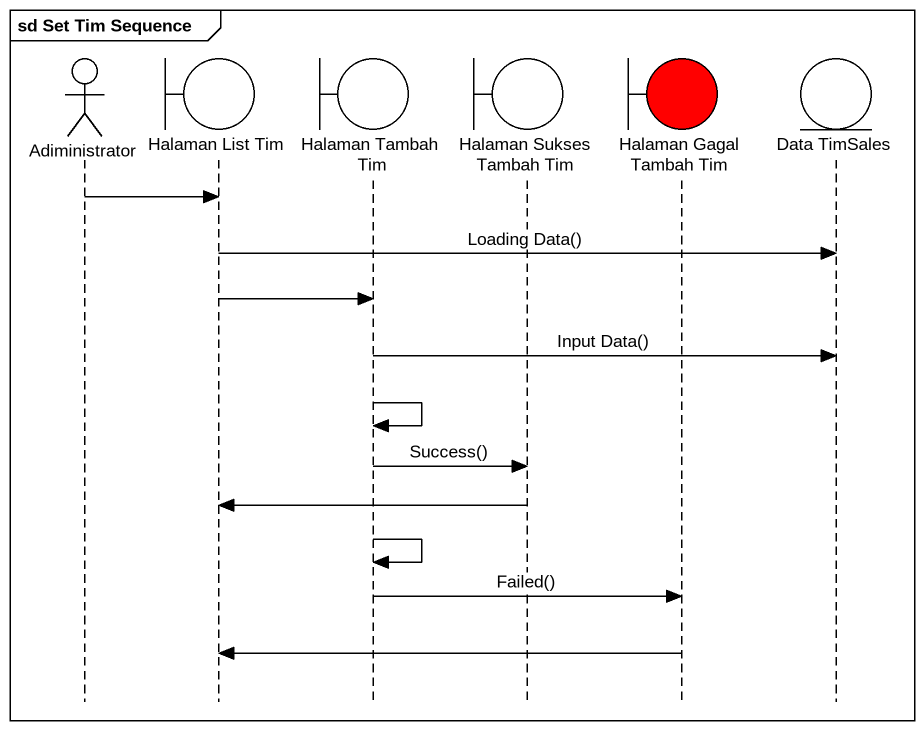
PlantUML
@startuml
mainframe sd Set Tim Sequence
hide footbox
actor Adiministrator
boundary "Halaman List Tim" as Halaman_List_Tim
boundary "Halaman Tambah Tim" as Halaman_Tambah_Tim
boundary "Halaman Sukses Tambah Tim" as Halaman_Sukses_Tambah_Tim
boundary "Halaman Gagal Tambah Tim" as Halaman_Gagal_Tambah_Tim #FF0000
entity "Data TimSales" as Data_TimSales

Adiministrator -> Halaman_List_Tim
Halaman_List_Tim -> Data_TimSales : Loading Data()
Halaman_List_Tim -> Halaman_Tambah_Tim
Halaman_Tambah_Tim -> Data_TimSales : Input Data()
Halaman_Tambah_Tim -> Halaman_Tambah_Tim
Halaman_Tambah_Tim -> Halaman_Sukses_Tambah_Tim : Success()
Halaman_Sukses_Tambah_Tim -> Halaman_List_Tim
Halaman_Tambah_Tim -> Halaman_Tambah_Tim
Halaman_Tambah_Tim -> Halaman_Gagal_Tambah_Tim : Failed()
Halaman_Gagal_Tambah_Tim -> Halaman_List_Tim
@enduml
